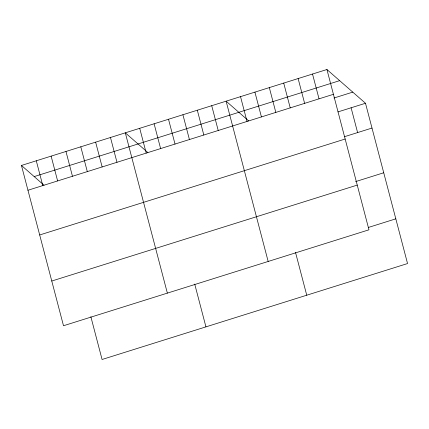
<?xml version="1.0" encoding="UTF-8"?>
<svg xmlns="http://www.w3.org/2000/svg" width="429" height="429" viewBox="0 0 429 429"><rect width="100%" height="100%" fill="white"/><g stroke="black" fill="none" stroke-linecap="round" stroke-linejoin="round"><path stroke-width="0.64" d="M326.925 69.514L368.972 229.805L63.503 325.74L21.45 165.449L326.925 69.514L365.497 103.26L407.55 263.551L102.075 359.486L90.857 316.72M34.181 176.587L339.655 80.652M27.955 190.251L333.43 94.31M333.987 98.021L352.767 92.122M337.95 111.91L365.497 103.26M344.455 136.712L372.007 128.056M39.688 234.963L345.157 139.023M355.561 181.617L383.735 172.769M51.77 281.027L357.244 185.092M368.27 227.488L395.822 218.838M248.686 120.914L226.115 101.174L268.168 261.459M147.876 152.574L125.311 132.834L167.364 293.12M21.45 165.449L44.015 185.194M351.099 107.781L357.604 132.582M312.521 74.035L319.031 98.836M298.123 78.561L304.628 103.357M283.719 83.081L290.229 107.883M269.321 87.602L275.826 112.403M254.917 92.128L261.427 116.924M295.522 252.44L306.746 295.211M240.519 96.648L247.024 121.45M211.717 105.695L218.222 130.496M197.313 110.221L203.823 135.017M182.915 114.741L189.42 139.538M168.511 119.262L175.021 144.064M154.113 123.788L160.618 148.584M194.718 284.1L205.936 326.866M139.715 128.309L146.219 153.11M110.473 137.494L116.978 162.291M95.635 142.155L102.145 166.951M80.797 146.809L87.307 171.611M65.964 151.469L72.469 176.271M51.126 156.129L57.631 180.931M36.288 160.789L42.793 185.591"/></g></svg>
